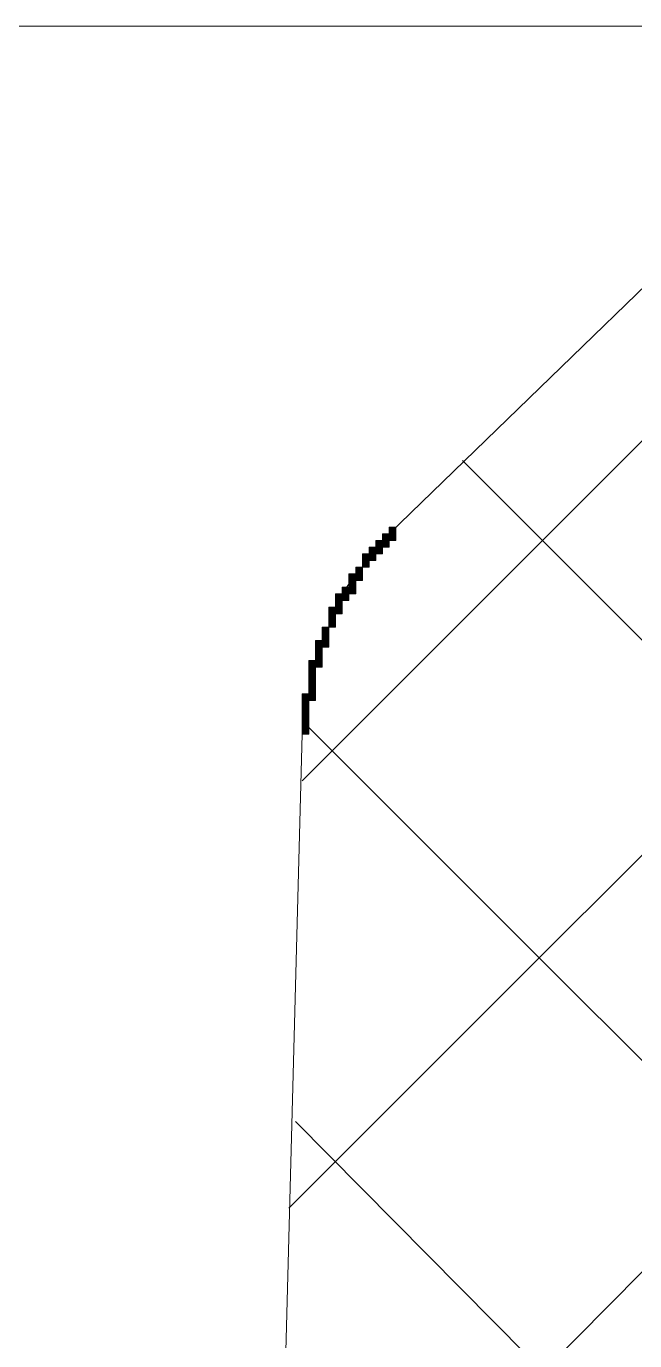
# Model space of a CAD drawing. Header units: inches. Extents: x 11 to 682, y 148 to 1119.
# Drawn here: x 160.24 to 165.71, y 845.35 to 857.16 of the extents above; entities that cross this region are included whole.
import ezdxf

# ---------------------------------------------------------------- set-up
doc = ezdxf.new("R2010")
doc.units = ezdxf.units.IN
doc.header["$MEASUREMENT"] = 0
doc.layers.add('图层 1', color=7, linetype='Continuous')

msp = doc.modelspace()

# ---------------------------------------------------------------- hatches: boundary and pattern name
at = {"layer": '图层 1', "true_color": 0xffffff}
h = msp.add_hatch(color=7, dxfattribs=at)
h.dxf.hatch_style = 2
h.paths.add_polyline_path([(163.44, 852.48), (163.5, 852.48), (163.5, 852.6), (163.44, 852.6)])
h = msp.add_hatch(color=7, dxfattribs=at)
h.dxf.hatch_style = 2
h.paths.add_polyline_path([(163.44, 852.54), (163.5, 852.54), (163.5, 852.6), (163.44, 852.6)])
h = msp.add_hatch(color=7, dxfattribs=at)
h.dxf.hatch_style = 2
h.paths.add_polyline_path([(163.44, 852.54), (163.56, 852.54), (163.56, 852.6), (163.44, 852.6)])
h = msp.add_hatch(color=7, dxfattribs=at)
h.dxf.hatch_style = 2
h.paths.add_polyline_path([(163.5, 852.54), (163.56, 852.54), (163.56, 852.66), (163.5, 852.66)])
h = msp.add_hatch(color=7, dxfattribs=at)
h.dxf.hatch_style = 2
h.paths.add_polyline_path([(163.5, 852.6), (163.56, 852.6), (163.56, 852.66), (163.5, 852.66)])
h = msp.add_hatch(color=7, dxfattribs=at)
h.dxf.hatch_style = 2
h.paths.add_polyline_path([(163.5, 852.6), (163.56, 852.6), (163.56, 852.66), (163.5, 852.66)])
h = msp.add_hatch(color=7, dxfattribs=at)
h.dxf.hatch_style = 2
h.paths.add_polyline_path([(163.32, 852.36), (163.38, 852.36), (163.38, 852.48), (163.32, 852.48)])
h = msp.add_hatch(color=7, dxfattribs=at)
h.dxf.hatch_style = 2
h.paths.add_polyline_path([(163.32, 852.42), (163.44, 852.42), (163.44, 852.48), (163.32, 852.48)])
h = msp.add_hatch(color=7, dxfattribs=at)
h.dxf.hatch_style = 2
h.paths.add_polyline_path([(163.38, 852.42), (163.44, 852.42), (163.44, 852.54), (163.38, 852.54)])
h = msp.add_hatch(color=7, dxfattribs=at)
h.dxf.hatch_style = 2
h.paths.add_polyline_path([(163.38, 852.48), (163.44, 852.48), (163.44, 852.54), (163.38, 852.54)])
h = msp.add_hatch(color=7, dxfattribs=at)
h.dxf.hatch_style = 2
h.paths.add_polyline_path([(163.38, 852.48), (163.44, 852.48), (163.44, 852.54), (163.38, 852.54)])
h = msp.add_hatch(color=7, dxfattribs=at)
h.dxf.hatch_style = 2
h.paths.add_polyline_path([(163.38, 852.48), (163.5, 852.48), (163.5, 852.54), (163.38, 852.54)])
h = msp.add_hatch(color=7, dxfattribs=at)
h.dxf.hatch_style = 2
h.paths.add_polyline_path([(163.26, 852.3), (163.32, 852.3), (163.32, 852.42), (163.26, 852.42)])
h = msp.add_hatch(color=7, dxfattribs=at)
h.dxf.hatch_style = 2
h.paths.add_polyline_path([(163.26, 852.3), (163.32, 852.3), (163.32, 852.36), (163.26, 852.36)])
h = msp.add_hatch(color=7, dxfattribs=at)
h.dxf.hatch_style = 2
h.paths.add_polyline_path([(163.26, 852.3), (163.32, 852.3), (163.32, 852.36), (163.26, 852.36)])
h = msp.add_hatch(color=7, dxfattribs=at)
h.dxf.hatch_style = 2
h.paths.add_polyline_path([(163.26, 852.3), (163.32, 852.3), (163.32, 852.36), (163.26, 852.36)])
h = msp.add_hatch(color=7, dxfattribs=at)
h.dxf.hatch_style = 2
h.paths.add_polyline_path([(163.26, 852.3), (163.32, 852.3), (163.32, 852.36), (163.26, 852.36)])
h = msp.add_hatch(color=7, dxfattribs=at)
h.dxf.hatch_style = 2
h.paths.add_polyline_path([(163.32, 852.36), (163.38, 852.36), (163.38, 852.42), (163.32, 852.42)])
h = msp.add_hatch(color=7, dxfattribs=at)
h.dxf.hatch_style = 2
h.paths.add_polyline_path([(163.32, 852.36), (163.38, 852.36), (163.38, 852.42), (163.32, 852.42)])
h = msp.add_hatch(color=7, dxfattribs=at)
h.dxf.hatch_style = 2
h.paths.add_polyline_path([(163.32, 852.36), (163.38, 852.36), (163.38, 852.42), (163.32, 852.42)])
h = msp.add_hatch(color=7, dxfattribs=at)
h.dxf.hatch_style = 2
h.paths.add_polyline_path([(163.14, 852.12), (163.2, 852.12), (163.2, 852.24), (163.14, 852.24)])
h = msp.add_hatch(color=7, dxfattribs=at)
h.dxf.hatch_style = 2
h.paths.add_polyline_path([(163.14, 852.18), (163.26, 852.18), (163.26, 852.24), (163.14, 852.24)])
h = msp.add_hatch(color=7, dxfattribs=at)
h.dxf.hatch_style = 2
h.paths.add_polyline_path([(163.2, 852.18), (163.26, 852.18), (163.26, 852.3), (163.2, 852.3)])
h = msp.add_hatch(color=7, dxfattribs=at)
h.dxf.hatch_style = 2
h.paths.add_polyline_path([(163.2, 852.24), (163.26, 852.24), (163.26, 852.3), (163.2, 852.3)])
h = msp.add_hatch(color=7, dxfattribs=at)
h.dxf.hatch_style = 2
h.paths.add_polyline_path([(163.2, 852.24), (163.26, 852.24), (163.26, 852.3), (163.2, 852.3)])
h = msp.add_hatch(color=7, dxfattribs=at)
h.dxf.hatch_style = 2
h.paths.add_polyline_path([(163.2, 852.24), (163.26, 852.24), (163.26, 852.3), (163.2, 852.3)])
h = msp.add_hatch(color=7, dxfattribs=at)
h.dxf.hatch_style = 2
h.paths.add_polyline_path([(163.2, 852.24), (163.26, 852.24), (163.26, 852.3), (163.2, 852.3)])
h = msp.add_hatch(color=7, dxfattribs=at)
h.dxf.hatch_style = 2
h.paths.add_polyline_path([(163.08, 852), (163.14, 852), (163.14, 852.12), (163.08, 852.12)])
h = msp.add_hatch(color=7, dxfattribs=at)
h.dxf.hatch_style = 2
h.paths.add_polyline_path([(163.08, 852.06), (163.14, 852.06), (163.14, 852.12), (163.08, 852.12)])
h = msp.add_hatch(color=7, dxfattribs=at)
h.dxf.hatch_style = 2
h.paths.add_polyline_path([(163.08, 852.06), (163.14, 852.06), (163.14, 852.12), (163.08, 852.12)])
h = msp.add_hatch(color=7, dxfattribs=at)
h.dxf.hatch_style = 2
h.paths.add_polyline_path([(163.08, 852.06), (163.2, 852.06), (163.2, 852.12), (163.08, 852.12)])
h = msp.add_hatch(color=7, dxfattribs=at)
h.dxf.hatch_style = 2
h.paths.add_polyline_path([(163.14, 852.12), (163.2, 852.12), (163.2, 852.18), (163.14, 852.18)])
h = msp.add_hatch(color=7, dxfattribs=at)
h.dxf.hatch_style = 2
h.paths.add_polyline_path([(163.14, 852.12), (163.2, 852.12), (163.2, 852.18), (163.14, 852.18)])
h = msp.add_hatch(color=7, dxfattribs=at)
h.dxf.hatch_style = 2
h.paths.add_polyline_path([(163.14, 852.12), (163.2, 852.12), (163.2, 852.18), (163.14, 852.18)])
h = msp.add_hatch(color=7, dxfattribs=at)
h.dxf.hatch_style = 2
h.paths.add_polyline_path([(163.02, 851.94), (163.08, 851.94), (163.08, 852.06), (163.02, 852.06)])
h = msp.add_hatch(color=7, dxfattribs=at)
h.dxf.hatch_style = 2
h.paths.add_polyline_path([(163.02, 851.88), (163.08, 851.88), (163.08, 852), (163.02, 852)])
h = msp.add_hatch(color=7, dxfattribs=at)
h.dxf.hatch_style = 2
h.paths.add_polyline_path([(163.02, 851.94), (163.08, 851.94), (163.08, 852), (163.02, 852)])
h = msp.add_hatch(color=7, dxfattribs=at)
h.dxf.hatch_style = 2
h.paths.add_polyline_path([(163.02, 851.94), (163.08, 851.94), (163.08, 852), (163.02, 852)])
h = msp.add_hatch(color=7, dxfattribs=at)
h.dxf.hatch_style = 2
h.paths.add_polyline_path([(163.08, 852), (163.14, 852), (163.14, 852.06), (163.08, 852.06)])
h = msp.add_hatch(color=7, dxfattribs=at)
h.dxf.hatch_style = 2
h.paths.add_polyline_path([(163.08, 852), (163.14, 852), (163.14, 852.06), (163.08, 852.06)])
h = msp.add_hatch(color=7, dxfattribs=at)
h.dxf.hatch_style = 2
h.paths.add_polyline_path([(162.96, 851.82), (163.02, 851.82), (163.02, 851.94), (162.96, 851.94)])
h = msp.add_hatch(color=7, dxfattribs=at)
h.dxf.hatch_style = 2
h.paths.add_polyline_path([(162.96, 851.76), (163.02, 851.76), (163.02, 851.88), (162.96, 851.88)])
h = msp.add_hatch(color=7, dxfattribs=at)
h.dxf.hatch_style = 2
h.paths.add_polyline_path([(162.96, 851.82), (163.02, 851.82), (163.02, 851.88), (162.96, 851.88)])
h = msp.add_hatch(color=7, dxfattribs=at)
h.dxf.hatch_style = 2
h.paths.add_polyline_path([(162.96, 851.82), (163.02, 851.82), (163.02, 851.88), (162.96, 851.88)])
h = msp.add_hatch(color=7, dxfattribs=at)
h.dxf.hatch_style = 2
h.paths.add_polyline_path([(163.02, 851.88), (163.08, 851.88), (163.08, 851.94), (163.02, 851.94)])
h = msp.add_hatch(color=7, dxfattribs=at)
h.dxf.hatch_style = 2
h.paths.add_polyline_path([(163.02, 851.88), (163.08, 851.88), (163.08, 851.94), (163.02, 851.94)])
h = msp.add_hatch(color=7, dxfattribs=at)
h.dxf.hatch_style = 2
h.paths.add_polyline_path([(162.9, 851.64), (162.96, 851.64), (162.96, 851.76), (162.9, 851.76)])
h = msp.add_hatch(color=7, dxfattribs=at)
h.dxf.hatch_style = 2
h.paths.add_polyline_path([(162.9, 851.7), (162.96, 851.7), (162.96, 851.76), (162.9, 851.76)])
h = msp.add_hatch(color=7, dxfattribs=at)
h.dxf.hatch_style = 2
h.paths.add_polyline_path([(162.9, 851.7), (162.96, 851.7), (162.96, 851.76), (162.9, 851.76)])
h = msp.add_hatch(color=7, dxfattribs=at)
h.dxf.hatch_style = 2
h.paths.add_polyline_path([(162.9, 851.7), (162.96, 851.7), (162.96, 851.76), (162.9, 851.76)])
h = msp.add_hatch(color=7, dxfattribs=at)
h.dxf.hatch_style = 2
h.paths.add_polyline_path([(162.96, 851.76), (163.02, 851.76), (163.02, 851.82), (162.96, 851.82)])
h = msp.add_hatch(color=7, dxfattribs=at)
h.dxf.hatch_style = 2
h.paths.add_polyline_path([(162.96, 851.76), (163.02, 851.76), (163.02, 851.82), (162.96, 851.82)])
h = msp.add_hatch(color=7, dxfattribs=at)
h.dxf.hatch_style = 2
h.paths.add_polyline_path([(162.96, 851.76), (163.02, 851.76), (163.02, 851.82), (162.96, 851.82)])
h = msp.add_hatch(color=7, dxfattribs=at)
h.dxf.hatch_style = 2
h.paths.add_polyline_path([(162.84, 851.52), (162.9, 851.52), (162.9, 851.64), (162.84, 851.64)])
h = msp.add_hatch(color=7, dxfattribs=at)
h.dxf.hatch_style = 2
h.paths.add_polyline_path([(162.84, 851.58), (162.96, 851.58), (162.96, 851.64), (162.84, 851.64)])
h = msp.add_hatch(color=7, dxfattribs=at)
h.dxf.hatch_style = 2
h.paths.add_polyline_path([(162.9, 851.58), (162.96, 851.58), (162.96, 851.7), (162.9, 851.7)])
h = msp.add_hatch(color=7, dxfattribs=at)
h.dxf.hatch_style = 2
h.paths.add_polyline_path([(162.9, 851.64), (162.96, 851.64), (162.96, 851.7), (162.9, 851.7)])
h = msp.add_hatch(color=7, dxfattribs=at)
h.dxf.hatch_style = 2
h.paths.add_polyline_path([(162.9, 851.64), (162.96, 851.64), (162.96, 851.7), (162.9, 851.7)])
h = msp.add_hatch(color=7, dxfattribs=at)
h.dxf.hatch_style = 2
h.paths.add_polyline_path([(162.84, 851.46), (162.9, 851.46), (162.9, 851.58), (162.84, 851.58)])
h = msp.add_hatch(color=7, dxfattribs=at)
h.dxf.hatch_style = 2
h.paths.add_polyline_path([(162.84, 851.52), (162.9, 851.52), (162.9, 851.58), (162.84, 851.58)])
h = msp.add_hatch(color=7, dxfattribs=at)
h.dxf.hatch_style = 2
h.paths.add_polyline_path([(162.84, 851.52), (162.9, 851.52), (162.9, 851.58), (162.84, 851.58)])
h = msp.add_hatch(color=7, dxfattribs=at)
h.dxf.hatch_style = 2
h.paths.add_polyline_path([(162.84, 851.4), (162.9, 851.4), (162.9, 851.52), (162.84, 851.52)])
h = msp.add_hatch(color=7, dxfattribs=at)
h.dxf.hatch_style = 2
h.paths.add_polyline_path([(162.84, 851.46), (162.9, 851.46), (162.9, 851.52), (162.84, 851.52)])
h = msp.add_hatch(color=7, dxfattribs=at)
h.dxf.hatch_style = 2
h.paths.add_polyline_path([(162.84, 851.46), (162.9, 851.46), (162.9, 851.52), (162.84, 851.52)])
h = msp.add_hatch(color=7, dxfattribs=at)
h.dxf.hatch_style = 2
h.paths.add_polyline_path([(162.78, 851.34), (162.84, 851.34), (162.84, 851.46), (162.78, 851.46)])
h = msp.add_hatch(color=7, dxfattribs=at)
h.dxf.hatch_style = 2
h.paths.add_polyline_path([(162.78, 851.28), (162.84, 851.28), (162.84, 851.4), (162.78, 851.4)])
h = msp.add_hatch(color=7, dxfattribs=at)
h.dxf.hatch_style = 2
h.paths.add_polyline_path([(162.78, 851.34), (162.84, 851.34), (162.84, 851.4), (162.78, 851.4)])
h = msp.add_hatch(color=7, dxfattribs=at)
h.dxf.hatch_style = 2
h.paths.add_polyline_path([(162.78, 851.34), (162.84, 851.34), (162.84, 851.4), (162.78, 851.4)])
h = msp.add_hatch(color=7, dxfattribs=at)
h.dxf.hatch_style = 2
h.paths.add_polyline_path([(162.84, 851.4), (162.9, 851.4), (162.9, 851.46), (162.84, 851.46)])
h = msp.add_hatch(color=7, dxfattribs=at)
h.dxf.hatch_style = 2
h.paths.add_polyline_path([(162.84, 851.4), (162.9, 851.4), (162.9, 851.46), (162.84, 851.46)])
h = msp.add_hatch(color=7, dxfattribs=at)
h.dxf.hatch_style = 2
h.paths.add_polyline_path([(162.78, 851.22), (162.84, 851.22), (162.84, 851.34), (162.78, 851.34)])
h = msp.add_hatch(color=7, dxfattribs=at)
h.dxf.hatch_style = 2
h.paths.add_polyline_path([(162.78, 851.28), (162.84, 851.28), (162.84, 851.34), (162.78, 851.34)])
h = msp.add_hatch(color=7, dxfattribs=at)
h.dxf.hatch_style = 2
h.paths.add_polyline_path([(162.78, 851.16), (162.84, 851.16), (162.84, 851.28), (162.78, 851.28)])
h = msp.add_hatch(color=7, dxfattribs=at)
h.dxf.hatch_style = 2
h.paths.add_polyline_path([(162.78, 851.22), (162.84, 851.22), (162.84, 851.28), (162.78, 851.28)])
h = msp.add_hatch(color=7, dxfattribs=at)
h.dxf.hatch_style = 2
h.paths.add_polyline_path([(162.78, 851.22), (162.84, 851.22), (162.84, 851.28), (162.78, 851.28)])
h = msp.add_hatch(color=7, dxfattribs=at)
h.dxf.hatch_style = 2
h.paths.add_polyline_path([(162.78, 851.1), (162.84, 851.1), (162.84, 851.22), (162.78, 851.22)])
h = msp.add_hatch(color=7, dxfattribs=at)
h.dxf.hatch_style = 2
h.paths.add_polyline_path([(162.78, 851.16), (162.84, 851.16), (162.84, 851.22), (162.78, 851.22)])
h = msp.add_hatch(color=7, dxfattribs=at)
h.dxf.hatch_style = 2
h.paths.add_polyline_path([(162.78, 851.16), (162.84, 851.16), (162.84, 851.22), (162.78, 851.22)])
h = msp.add_hatch(color=7, dxfattribs=at)
h.dxf.hatch_style = 2
h.paths.add_polyline_path([(162.72, 851.04), (162.78, 851.04), (162.78, 851.16), (162.72, 851.16)])
h = msp.add_hatch(color=7, dxfattribs=at)
h.dxf.hatch_style = 2
h.paths.add_polyline_path([(162.72, 850.98), (162.78, 850.98), (162.78, 851.1), (162.72, 851.1)])
h = msp.add_hatch(color=7, dxfattribs=at)
h.dxf.hatch_style = 2
h.paths.add_polyline_path([(162.72, 851.04), (162.78, 851.04), (162.78, 851.1), (162.72, 851.1)])
h = msp.add_hatch(color=7, dxfattribs=at)
h.dxf.hatch_style = 2
h.paths.add_polyline_path([(162.72, 851.04), (162.78, 851.04), (162.78, 851.1), (162.72, 851.1)])
h = msp.add_hatch(color=7, dxfattribs=at)
h.dxf.hatch_style = 2
h.paths.add_polyline_path([(162.78, 851.1), (162.84, 851.1), (162.84, 851.16), (162.78, 851.16)])
h = msp.add_hatch(color=7, dxfattribs=at)
h.dxf.hatch_style = 2
h.paths.add_polyline_path([(162.78, 851.1), (162.84, 851.1), (162.84, 851.16), (162.78, 851.16)])
h = msp.add_hatch(color=7, dxfattribs=at)
h.dxf.hatch_style = 2
h.paths.add_polyline_path([(162.72, 850.92), (162.78, 850.92), (162.78, 851.04), (162.72, 851.04)])
h = msp.add_hatch(color=7, dxfattribs=at)
h.dxf.hatch_style = 2
h.paths.add_polyline_path([(162.72, 850.98), (162.78, 850.98), (162.78, 851.04), (162.72, 851.04)])
h = msp.add_hatch(color=7, dxfattribs=at)
h.dxf.hatch_style = 2
h.paths.add_polyline_path([(162.72, 850.86), (162.78, 850.86), (162.78, 850.98), (162.72, 850.98)])
h = msp.add_hatch(color=7, dxfattribs=at)
h.dxf.hatch_style = 2
h.paths.add_polyline_path([(162.72, 850.92), (162.78, 850.92), (162.78, 850.98), (162.72, 850.98)])
h = msp.add_hatch(color=7, dxfattribs=at)
h.dxf.hatch_style = 2
h.paths.add_polyline_path([(162.72, 850.92), (162.78, 850.92), (162.78, 850.98), (162.72, 850.98)])
h = msp.add_hatch(color=7, dxfattribs=at)
h.dxf.hatch_style = 2
h.paths.add_polyline_path([(162.72, 850.8), (162.78, 850.8), (162.78, 850.92), (162.72, 850.92)])
h = msp.add_hatch(color=7, dxfattribs=at)
h.dxf.hatch_style = 2
h.paths.add_polyline_path([(162.72, 850.86), (162.78, 850.86), (162.78, 850.92), (162.72, 850.92)])
h = msp.add_hatch(color=7, dxfattribs=at)
h.dxf.hatch_style = 2
h.paths.add_polyline_path([(162.72, 850.86), (162.78, 850.86), (162.78, 850.92), (162.72, 850.92)])
h = msp.add_hatch(color=7, dxfattribs=at)
h.dxf.hatch_style = 2
h.paths.add_polyline_path([(162.72, 850.8), (162.78, 850.8), (162.78, 850.86), (162.72, 850.86)])
h = msp.add_hatch(color=7, dxfattribs=at)
h.dxf.hatch_style = 2
h.paths.add_polyline_path([(162.72, 850.8), (162.78, 850.8), (162.78, 850.86), (162.72, 850.86)])
h = msp.add_hatch(color=7, dxfattribs=at)
h.dxf.hatch_style = 2
h.paths.add_polyline_path([(162.72, 850.8), (162.78, 850.8), (162.78, 850.86), (162.72, 850.86)])

# ---------------------------------------------------------------- linework, layer by layer
at = {"layer": '图层 1', "color": 7, "lineweight": 18, "true_color": 0xffffff}
for points in [[(85.02, 857.16), (166.62, 857.16)], [(120.12, 857.16), (166.62, 857.16)], [(162.6, 846.54), (173.22, 857.16)], [(162.72, 850.38), (169.5, 857.16)], [(163.5, 852.6), (167.46, 856.44)], [(163.5, 852.6), (167.46, 856.44)], [(164.16, 853.259), (168.18, 849.239)], [(163.5, 852.6), (163.38, 852.48), (163.32, 852.36), (163.2, 852.24), (163.08, 852.06), (163.02, 851.94), (162.96, 851.76), (162.9, 851.64), (162.84, 851.46), (162.78, 851.28), (162.78, 851.1), (162.72, 850.92), (162.72, 850.8)], [(162.72, 850.919), (168.06, 845.579)], [(160.5, 766.8), (162.72, 850.8)], [(160.5, 766.8), (162.72, 850.8)], [(162.54, 842.7), (168.12, 848.339)], [(162.66, 847.319), (168, 841.919)]]:
    msp.add_lwpolyline(points, dxfattribs=at)
at = {"layer": '图层 1', "lineweight": 0}
for points in [[(163.44, 852.48), (163.5, 852.48), (163.5, 852.6), (163.44, 852.6), (163.44, 852.48)], [(163.44, 852.54), (163.5, 852.54), (163.5, 852.6), (163.44, 852.6), (163.44, 852.54)], [(163.44, 852.54), (163.56, 852.54), (163.56, 852.6), (163.44, 852.6), (163.44, 852.54)], [(163.5, 852.54), (163.56, 852.54), (163.56, 852.66), (163.5, 852.66), (163.5, 852.54)], [(163.5, 852.6), (163.56, 852.6), (163.56, 852.66), (163.5, 852.66), (163.5, 852.6)], [(163.5, 852.6), (163.56, 852.6), (163.56, 852.66), (163.5, 852.66), (163.5, 852.6)], [(163.32, 852.36), (163.38, 852.36), (163.38, 852.48), (163.32, 852.48), (163.32, 852.36)], [(163.32, 852.42), (163.44, 852.42), (163.44, 852.48), (163.32, 852.48), (163.32, 852.42)], [(163.38, 852.42), (163.44, 852.42), (163.44, 852.54), (163.38, 852.54), (163.38, 852.42)], [(163.38, 852.48), (163.44, 852.48), (163.44, 852.54), (163.38, 852.54), (163.38, 852.48)], [(163.38, 852.48), (163.44, 852.48), (163.44, 852.54), (163.38, 852.54), (163.38, 852.48)], [(163.38, 852.48), (163.5, 852.48), (163.5, 852.54), (163.38, 852.54), (163.38, 852.48)], [(163.26, 852.3), (163.32, 852.3), (163.32, 852.42), (163.26, 852.42), (163.26, 852.3)], [(163.26, 852.3), (163.32, 852.3), (163.32, 852.36), (163.26, 852.36), (163.26, 852.3)], [(163.26, 852.3), (163.32, 852.3), (163.32, 852.36), (163.26, 852.36), (163.26, 852.3)], [(163.26, 852.3), (163.32, 852.3), (163.32, 852.36), (163.26, 852.36), (163.26, 852.3)], [(163.26, 852.3), (163.32, 852.3), (163.32, 852.36), (163.26, 852.36), (163.26, 852.3)], [(163.32, 852.36), (163.38, 852.36), (163.38, 852.42), (163.32, 852.42), (163.32, 852.36)], [(163.32, 852.36), (163.38, 852.36), (163.38, 852.42), (163.32, 852.42), (163.32, 852.36)], [(163.32, 852.36), (163.38, 852.36), (163.38, 852.42), (163.32, 852.42), (163.32, 852.36)], [(163.14, 852.12), (163.2, 852.12), (163.2, 852.24), (163.14, 852.24), (163.14, 852.12)], [(163.14, 852.18), (163.26, 852.18), (163.26, 852.24), (163.14, 852.24), (163.14, 852.18)], [(163.2, 852.18), (163.26, 852.18), (163.26, 852.3), (163.2, 852.3), (163.2, 852.18)], [(163.2, 852.24), (163.26, 852.24), (163.26, 852.3), (163.2, 852.3), (163.2, 852.24)], [(163.2, 852.24), (163.26, 852.24), (163.26, 852.3), (163.2, 852.3), (163.2, 852.24)], [(163.2, 852.24), (163.26, 852.24), (163.26, 852.3), (163.2, 852.3), (163.2, 852.24)], [(163.2, 852.24), (163.26, 852.24), (163.26, 852.3), (163.2, 852.3), (163.2, 852.24)], [(163.08, 852), (163.14, 852), (163.14, 852.12), (163.08, 852.12), (163.08, 852)], [(163.08, 852.06), (163.14, 852.06), (163.14, 852.12), (163.08, 852.12), (163.08, 852.06)], [(163.08, 852.06), (163.14, 852.06), (163.14, 852.12), (163.08, 852.12), (163.08, 852.06)], [(163.08, 852.06), (163.2, 852.06), (163.2, 852.12), (163.08, 852.12), (163.08, 852.06)], [(163.14, 852.12), (163.2, 852.12), (163.2, 852.18), (163.14, 852.18), (163.14, 852.12)], [(163.14, 852.12), (163.2, 852.12), (163.2, 852.18), (163.14, 852.18), (163.14, 852.12)], [(163.14, 852.12), (163.2, 852.12), (163.2, 852.18), (163.14, 852.18), (163.14, 852.12)], [(163.02, 851.94), (163.08, 851.94), (163.08, 852.06), (163.02, 852.06), (163.02, 851.94)], [(163.02, 851.88), (163.08, 851.88), (163.08, 852), (163.02, 852), (163.02, 851.88)], [(163.02, 851.94), (163.08, 851.94), (163.08, 852), (163.02, 852), (163.02, 851.94)], [(163.02, 851.94), (163.08, 851.94), (163.08, 852), (163.02, 852), (163.02, 851.94)], [(163.08, 852), (163.14, 852), (163.14, 852.06), (163.08, 852.06), (163.08, 852)], [(163.08, 852), (163.14, 852), (163.14, 852.06), (163.08, 852.06), (163.08, 852)], [(162.96, 851.82), (163.02, 851.82), (163.02, 851.94), (162.96, 851.94), (162.96, 851.82)], [(162.96, 851.76), (163.02, 851.76), (163.02, 851.88), (162.96, 851.88), (162.96, 851.76)], [(162.96, 851.82), (163.02, 851.82), (163.02, 851.88), (162.96, 851.88), (162.96, 851.82)], [(162.96, 851.82), (163.02, 851.82), (163.02, 851.88), (162.96, 851.88), (162.96, 851.82)], [(163.02, 851.88), (163.08, 851.88), (163.08, 851.94), (163.02, 851.94), (163.02, 851.88)], [(163.02, 851.88), (163.08, 851.88), (163.08, 851.94), (163.02, 851.94), (163.02, 851.88)], [(162.9, 851.64), (162.96, 851.64), (162.96, 851.76), (162.9, 851.76), (162.9, 851.64)], [(162.9, 851.7), (162.96, 851.7), (162.96, 851.76), (162.9, 851.76), (162.9, 851.7)], [(162.9, 851.7), (162.96, 851.7), (162.96, 851.76), (162.9, 851.76), (162.9, 851.7)], [(162.9, 851.7), (162.96, 851.7), (162.96, 851.76), (162.9, 851.76), (162.9, 851.7)], [(162.96, 851.76), (163.02, 851.76), (163.02, 851.82), (162.96, 851.82), (162.96, 851.76)], [(162.96, 851.76), (163.02, 851.76), (163.02, 851.82), (162.96, 851.82), (162.96, 851.76)], [(162.96, 851.76), (163.02, 851.76), (163.02, 851.82), (162.96, 851.82), (162.96, 851.76)], [(162.84, 851.52), (162.9, 851.52), (162.9, 851.64), (162.84, 851.64), (162.84, 851.52)], [(162.84, 851.58), (162.96, 851.58), (162.96, 851.64), (162.84, 851.64), (162.84, 851.58)], [(162.9, 851.58), (162.96, 851.58), (162.96, 851.7), (162.9, 851.7), (162.9, 851.58)], [(162.9, 851.64), (162.96, 851.64), (162.96, 851.7), (162.9, 851.7), (162.9, 851.64)], [(162.9, 851.64), (162.96, 851.64), (162.96, 851.7), (162.9, 851.7), (162.9, 851.64)], [(162.84, 851.46), (162.9, 851.46), (162.9, 851.58), (162.84, 851.58), (162.84, 851.46)], [(162.84, 851.52), (162.9, 851.52), (162.9, 851.58), (162.84, 851.58), (162.84, 851.52)], [(162.84, 851.52), (162.9, 851.52), (162.9, 851.58), (162.84, 851.58), (162.84, 851.52)], [(162.84, 851.4), (162.9, 851.4), (162.9, 851.52), (162.84, 851.52), (162.84, 851.4)], [(162.84, 851.46), (162.9, 851.46), (162.9, 851.52), (162.84, 851.52), (162.84, 851.46)], [(162.84, 851.46), (162.9, 851.46), (162.9, 851.52), (162.84, 851.52), (162.84, 851.46)], [(162.78, 851.34), (162.84, 851.34), (162.84, 851.46), (162.78, 851.46), (162.78, 851.34)], [(162.78, 851.28), (162.84, 851.28), (162.84, 851.4), (162.78, 851.4), (162.78, 851.28)], [(162.78, 851.34), (162.84, 851.34), (162.84, 851.4), (162.78, 851.4), (162.78, 851.34)], [(162.78, 851.34), (162.84, 851.34), (162.84, 851.4), (162.78, 851.4), (162.78, 851.34)], [(162.84, 851.4), (162.9, 851.4), (162.9, 851.46), (162.84, 851.46), (162.84, 851.4)], [(162.84, 851.4), (162.9, 851.4), (162.9, 851.46), (162.84, 851.46), (162.84, 851.4)], [(162.78, 851.22), (162.84, 851.22), (162.84, 851.34), (162.78, 851.34), (162.78, 851.22)], [(162.78, 851.28), (162.84, 851.28), (162.84, 851.34), (162.78, 851.34), (162.78, 851.28)], [(162.78, 851.16), (162.84, 851.16), (162.84, 851.28), (162.78, 851.28), (162.78, 851.16)], [(162.78, 851.22), (162.84, 851.22), (162.84, 851.28), (162.78, 851.28), (162.78, 851.22)], [(162.78, 851.22), (162.84, 851.22), (162.84, 851.28), (162.78, 851.28), (162.78, 851.22)], [(162.78, 851.1), (162.84, 851.1), (162.84, 851.22), (162.78, 851.22), (162.78, 851.1)], [(162.78, 851.16), (162.84, 851.16), (162.84, 851.22), (162.78, 851.22), (162.78, 851.16)], [(162.78, 851.16), (162.84, 851.16), (162.84, 851.22), (162.78, 851.22), (162.78, 851.16)], [(162.72, 851.04), (162.78, 851.04), (162.78, 851.16), (162.72, 851.16), (162.72, 851.04)], [(162.72, 850.98), (162.78, 850.98), (162.78, 851.1), (162.72, 851.1), (162.72, 850.98)], [(162.72, 851.04), (162.78, 851.04), (162.78, 851.1), (162.72, 851.1), (162.72, 851.04)], [(162.72, 851.04), (162.78, 851.04), (162.78, 851.1), (162.72, 851.1), (162.72, 851.04)], [(162.78, 851.1), (162.84, 851.1), (162.84, 851.16), (162.78, 851.16), (162.78, 851.1)], [(162.78, 851.1), (162.84, 851.1), (162.84, 851.16), (162.78, 851.16), (162.78, 851.1)], [(162.72, 850.92), (162.78, 850.92), (162.78, 851.04), (162.72, 851.04), (162.72, 850.92)], [(162.72, 850.98), (162.78, 850.98), (162.78, 851.04), (162.72, 851.04), (162.72, 850.98)], [(162.72, 850.86), (162.78, 850.86), (162.78, 850.98), (162.72, 850.98), (162.72, 850.86)], [(162.72, 850.92), (162.78, 850.92), (162.78, 850.98), (162.72, 850.98), (162.72, 850.92)], [(162.72, 850.92), (162.78, 850.92), (162.78, 850.98), (162.72, 850.98), (162.72, 850.92)], [(162.72, 850.8), (162.78, 850.8), (162.78, 850.92), (162.72, 850.92), (162.72, 850.8)], [(162.72, 850.86), (162.78, 850.86), (162.78, 850.92), (162.72, 850.92), (162.72, 850.86)], [(162.72, 850.86), (162.78, 850.86), (162.78, 850.92), (162.72, 850.92), (162.72, 850.86)], [(162.72, 850.8), (162.78, 850.8), (162.78, 850.86), (162.72, 850.86), (162.72, 850.8)], [(162.72, 850.8), (162.78, 850.8), (162.78, 850.86), (162.72, 850.86), (162.72, 850.8)], [(162.72, 850.8), (162.78, 850.8), (162.78, 850.86), (162.72, 850.86), (162.72, 850.8)]]:
    msp.add_lwpolyline(points, dxfattribs=at)

doc.saveas('drawing.dxf')
